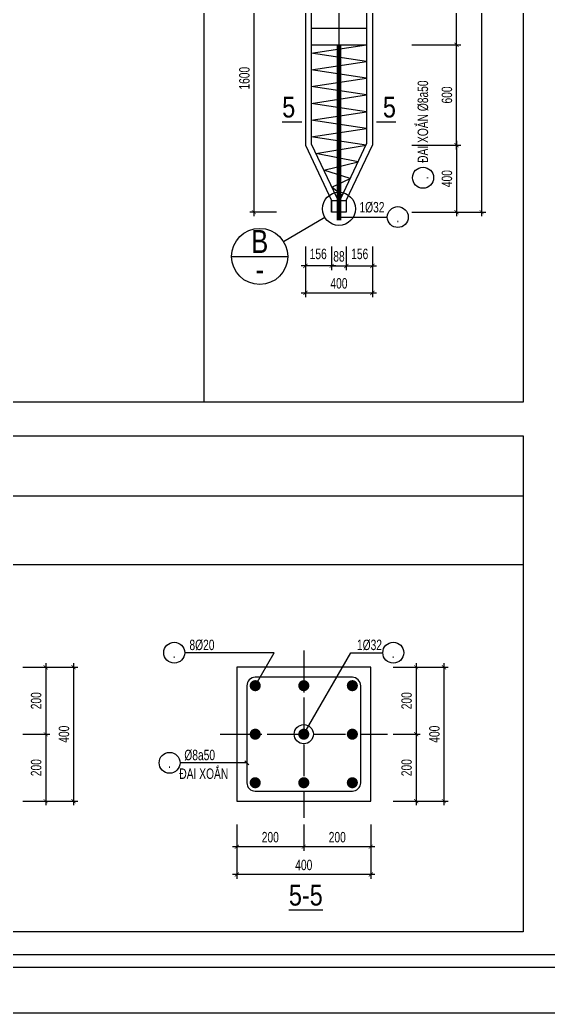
# Model space of a CAD drawing. Extents: x -24357 to 91799, y -17201 to -2351.
# Drawn here: x 80507 to 83661, y -17201 to -11265 of the extents above; entities that cross this region are included whole.
import ezdxf
from ezdxf.enums import TextEntityAlignment as Align

# ---------------------------------------------------------------- set-up
doc = ezdxf.new("R2010")
doc.units = 0
doc.header["$LTSCALE"] = 500
doc.header["$MEASUREMENT"] = 0
doc.header["$PDMODE"] = 3
doc.linetypes.add('CENTER2', pattern=[1.125, 0.75, -0.125, 0.125, -0.125])
doc.layers.get('0').update_dxf_attribs({"linetype": 'CONTINUOUS'})
doc.layers.get('DEFPOINTS').update_dxf_attribs({"linetype": 'CONTINUOUS'})
for name, color, linetype in [('CDC-KHUNGTEN', 7, 'CONTINUOUS'), ('CDC.01.AXIS', 160, 'CENTER2'), ('CDC.02.DIM', 1, 'CONTINUOUS'), ('CDC.03.BORDER', 3, 'CONTINUOUS'), ('CDC.05.STEEL', 4, 'CONTINUOUS'), ('CDC.06.TEXT', 2, 'CONTINUOUS'), ('CDC.10.HATCH', 251, 'CONTINUOUS'), ('CDC.11.NOTE', 8, 'CONTINUOUS')]:
    doc.layers.add(name, color=color, linetype=linetype)
doc.styles.add('ARIAL', font='arial.ttf', dxfattribs={"width": 0.7})
doc.dimstyles.new('DIM25', dxfattribs={"dimscale": 25, "dimtxt": 2.5, "dimasz": 1, "dimexe": 1, "dimexo": 0, "dimgap": 1, "dimtad": 1, "dimdec": 0, "dimzin": 0, "dimdsep": 46, "dimtxsty": 'ARIAL', "dimblk": 'ARCHTICK', "dimcen": 0, "dimdle": 1, "dimclrd": 1, "dimclre": 1, "dimclrt": 2, "dimadec": 0, "dimazin": 0, "dimtfac": 1, "dimtdec": 0, "dimtix": 1, "dimtmove": 2, "dimatfit": 3, "dimldrblk": 'ARCHTICK', "dimfxl": 1, "dimtolj": 1, "dimtzin": 0, "dimarcsym": 0})
doc.dimstyles.new('DIM25X0.5', dxfattribs={"dimscale": 25, "dimtxt": 2.5, "dimasz": 1, "dimexe": 1, "dimexo": 0, "dimgap": 1, "dimtad": 1, "dimdec": 0, "dimlfac": 0.5, "dimzin": 0, "dimdsep": 46, "dimtxsty": 'ARIAL', "dimblk": 'ARCHTICK', "dimcen": 0, "dimdle": 1, "dimclrd": 1, "dimclre": 1, "dimclrt": 2, "dimadec": 0, "dimazin": 0, "dimtfac": 1, "dimtdec": 0, "dimtix": 1, "dimtmove": 2, "dimatfit": 3, "dimldrblk": 'ARCHTICK', "dimfxl": 1, "dimtolj": 1, "dimtzin": 0, "dimarcsym": 0})

# ---------------------------------------------------------------- blocks, each defined once
blk = doc.blocks.new('_ArchTick')
at = {"color": 0, "linetype": 'ByBlock', "const_width": 0.15}
blk.add_lwpolyline([(-0.5, -0.5), (0.5, 0.5)], dxfattribs=at)
blk = doc.blocks.new('*D59')
at = {"layer": 'CDC.02.DIM', "color": 1, "lineweight": -2, "transparency": 16777216}
for p, q in [((83113.9, -12039.2), (83113.9, -11389.2)), ((82846.6, -11414.2), (83138.9, -11414.2)), ((82846.6, -12014.2), (83138.9, -12014.2))]:
    blk.add_line(p, q, dxfattribs=at)
at = {"layer": 'DEFPOINTS', "color": 0, "transparency": 16777216}
for p in [(82846.6, -11414.2), (83113.9, -11414.2), (82846.6, -12014.2)]:
    blk.add_point(p, dxfattribs=at)
at = {"layer": 'CDC.02.DIM', "color": 1, "lineweight": -2, "transparency": 16777216, "xscale": 25, "yscale": 25, "zscale": 25}
for p, rotation in [((83113.9, -11414.2), 90), ((83113.9, -12014.2), 270)]:
    blk.add_blockref('_ArchTick', p, dxfattribs=dict(at, rotation=rotation))
at = {"layer": 'CDC.02.DIM', "color": 2, "transparency": 16777216, "insert": (83057, -11714.2), "char_height": 62.5, "attachment_point": 5, "rotation": 90, "style": 'ARIAL'}
blk.add_mtext('\\A1;600', dxfattribs=at)
blk = doc.blocks.new('*D60')
at = {"layer": 'CDC.02.DIM', "color": 1, "lineweight": -2, "transparency": 16777216}
for p, q in [((82846.6, -10414.2), (83138.9, -10414.2)), ((83113.9, -11439.2), (83113.9, -10389.2)), ((82846.6, -11414.2), (83138.9, -11414.2))]:
    blk.add_line(p, q, dxfattribs=at)
at = {"layer": 'DEFPOINTS', "color": 0, "transparency": 16777216}
for p in [(82846.6, -10414.2), (83113.9, -10414.2), (82846.6, -11414.2)]:
    blk.add_point(p, dxfattribs=at)
at = {"layer": 'CDC.02.DIM', "color": 1, "lineweight": -2, "transparency": 16777216, "xscale": 25, "yscale": 25, "zscale": 25}
for p, rotation in [((83113.9, -10414.2), 90), ((83113.9, -11414.2), 270)]:
    blk.add_blockref('_ArchTick', p, dxfattribs=dict(at, rotation=rotation))
at = {"layer": 'CDC.02.DIM', "color": 2, "transparency": 16777216, "insert": (83057, -10914.2), "char_height": 62.5, "attachment_point": 5, "rotation": 90, "style": 'ARIAL'}
blk.add_mtext('\\A1;1000', dxfattribs=at)
blk = doc.blocks.new('*D62')
at = {"layer": 'CDC.02.DIM', "color": 1, "lineweight": -2, "transparency": 16777216}
for p, q in [((83263.8, -4389.2), (83263.8, -12439.2)), ((82846.6, -4414.2), (83288.8, -4414.2)), ((82846.6, -12414.2), (83288.8, -12414.2))]:
    blk.add_line(p, q, dxfattribs=at)
at = {"layer": 'DEFPOINTS', "color": 0, "transparency": 16777216}
for p in [(82846.6, -4414.2), (82846.6, -12414.2), (83263.8, -12414.2)]:
    blk.add_point(p, dxfattribs=at)
at = {"layer": 'CDC.02.DIM', "color": 1, "lineweight": -2, "transparency": 16777216, "xscale": 25, "yscale": 25, "zscale": 25}
for p, rotation in [((83263.8, -4414.2), 90), ((83263.8, -12414.2), 270)]:
    blk.add_blockref('_ArchTick', p, dxfattribs=dict(at, rotation=rotation))
at = {"layer": 'CDC.02.DIM', "color": 2, "transparency": 16777216, "insert": (83206.9, -8414.2), "char_height": 62.5, "attachment_point": 5, "rotation": 90, "style": 'ARIAL'}
blk.add_mtext('\\A1;8000', dxfattribs=at)
blk = doc.blocks.new('*D55')
at = {"layer": 'CDC.02.DIM', "color": 1, "lineweight": -2, "transparency": 16777216}
for p, q in [((81904.5, -10789.2), (81904.5, -12439.2)), ((82038.8, -10814.2), (81879.5, -10814.2)), ((82038.8, -12414.2), (81879.5, -12414.2))]:
    blk.add_line(p, q, dxfattribs=at)
at = {"layer": 'DEFPOINTS', "color": 0, "transparency": 16777216}
for p in [(82038.8, -10814.2), (81904.5, -12414.2), (82038.8, -12414.2)]:
    blk.add_point(p, dxfattribs=at)
at = {"layer": 'CDC.02.DIM', "color": 1, "lineweight": -2, "transparency": 16777216, "xscale": 25, "yscale": 25, "zscale": 25}
for p, rotation in [((81904.5, -10814.2), 90), ((81904.5, -12414.2), 270)]:
    blk.add_blockref('_ArchTick', p, dxfattribs=dict(at, rotation=rotation))
at = {"layer": 'CDC.02.DIM', "color": 2, "transparency": 16777216, "insert": (81847.6, -11614.2), "char_height": 62.5, "attachment_point": 5, "rotation": 90, "style": 'ARIAL'}
blk.add_mtext('\\A1;1600', dxfattribs=at)
blk = doc.blocks.new('*D63')
at = {"layer": 'CDC.02.DIM', "color": 1, "lineweight": -2, "transparency": 16777216}
for p, q in [((82368.1, -12620.3), (82368.1, -12761.1)), ((82456.1, -12620.3), (82456.1, -12761.1)), ((82368.1, -12736.1), (82343.1, -12736.1)), ((82368.1, -12736.1), (82456.1, -12736.1)), ((82456.1, -12736.1), (82481.1, -12736.1))]:
    blk.add_line(p, q, dxfattribs=at)
at = {"layer": 'DEFPOINTS', "color": 0, "transparency": 16777216}
for p in [(82368.1, -12620.3), (82456.1, -12620.3), (82456.1, -12736.1)]:
    blk.add_point(p, dxfattribs=at)
at = {"layer": 'CDC.02.DIM', "color": 1, "lineweight": -2, "transparency": 16777216, "xscale": 25, "yscale": 25, "zscale": 25}
blk.add_blockref('_ArchTick', (82368.1, -12736.1), dxfattribs=at)
at = {"layer": 'CDC.02.DIM', "color": 1, "lineweight": -2, "transparency": 16777216, "xscale": 25, "yscale": 25, "zscale": 25, "rotation": 180}
blk.add_blockref('_ArchTick', (82456.1, -12736.1), dxfattribs=at)
at = {"layer": 'CDC.02.DIM', "color": 2, "transparency": 16777216, "insert": (82412.1, -12679.2), "char_height": 62.5, "attachment_point": 5, "style": 'ARIAL'}
blk.add_mtext('\\A1;88', dxfattribs=at)
blk = doc.blocks.new('*D64')
at = {"layer": 'CDC.02.DIM', "color": 1, "lineweight": -2, "transparency": 16777216}
for p, q in [((82212.1, -12620.3), (82212.1, -12922.3)), ((82612.1, -12620.3), (82612.1, -12922.3)), ((82187.1, -12897.3), (82637.1, -12897.3))]:
    blk.add_line(p, q, dxfattribs=at)
at = {"layer": 'DEFPOINTS', "color": 0, "transparency": 16777216}
for p in [(82212.1, -12620.3), (82612.1, -12620.3), (82612.1, -12897.3)]:
    blk.add_point(p, dxfattribs=at)
at = {"layer": 'CDC.02.DIM', "color": 1, "lineweight": -2, "transparency": 16777216, "xscale": 25, "yscale": 25, "zscale": 25, "rotation": 180}
blk.add_blockref('_ArchTick', (82212.1, -12897.3), dxfattribs=at)
at = {"layer": 'CDC.02.DIM', "color": 1, "lineweight": -2, "transparency": 16777216, "xscale": 25, "yscale": 25, "zscale": 25}
blk.add_blockref('_ArchTick', (82612.1, -12897.3), dxfattribs=at)
at = {"layer": 'CDC.02.DIM', "color": 2, "transparency": 16777216, "insert": (82412.1, -12840.3), "char_height": 62.5, "attachment_point": 5, "style": 'ARIAL'}
blk.add_mtext('\\A1;400', dxfattribs=at)
blk = doc.blocks.new('*D65')
at = {"layer": 'CDC.02.DIM', "color": 1, "lineweight": -2, "transparency": 16777216}
for p, q in [((82456.1, -12620.3), (82456.1, -12761.1)), ((82612.1, -12620.3), (82612.1, -12761.1)), ((82431.1, -12736.1), (82637.1, -12736.1))]:
    blk.add_line(p, q, dxfattribs=at)
at = {"layer": 'DEFPOINTS', "color": 0, "transparency": 16777216}
for p in [(82456.1, -12620.3), (82612.1, -12620.3), (82612.1, -12736.1)]:
    blk.add_point(p, dxfattribs=at)
at = {"layer": 'CDC.02.DIM', "color": 1, "lineweight": -2, "transparency": 16777216, "xscale": 25, "yscale": 25, "zscale": 25, "rotation": 180}
blk.add_blockref('_ArchTick', (82456.1, -12736.1), dxfattribs=at)
at = {"layer": 'CDC.02.DIM', "color": 1, "lineweight": -2, "transparency": 16777216, "xscale": 25, "yscale": 25, "zscale": 25}
blk.add_blockref('_ArchTick', (82612.1, -12736.1), dxfattribs=at)
at = {"layer": 'CDC.02.DIM', "color": 2, "transparency": 16777216, "insert": (82536.1, -12664.6), "char_height": 62.5, "attachment_point": 5, "style": 'ARIAL'}
blk.add_mtext('\\A1;156', dxfattribs=at)
blk = doc.blocks.new('*D66')
at = {"layer": 'CDC.02.DIM', "color": 1, "lineweight": -2, "transparency": 16777216}
for p, q in [((82212.1, -12620.3), (82212.1, -12761.1)), ((82368.1, -12620.3), (82368.1, -12761.1)), ((82393.1, -12736.1), (82187.1, -12736.1))]:
    blk.add_line(p, q, dxfattribs=at)
at = {"layer": 'DEFPOINTS', "color": 0, "transparency": 16777216}
for p in [(82212.1, -12620.3), (82368.1, -12620.3), (82212.1, -12736.1)]:
    blk.add_point(p, dxfattribs=at)
at = {"layer": 'CDC.02.DIM', "color": 1, "lineweight": -2, "transparency": 16777216, "xscale": 25, "yscale": 25, "zscale": 25, "rotation": 180}
blk.add_blockref('_ArchTick', (82212.1, -12736.1), dxfattribs=at)
at = {"layer": 'CDC.02.DIM', "color": 1, "lineweight": -2, "transparency": 16777216, "xscale": 25, "yscale": 25, "zscale": 25}
blk.add_blockref('_ArchTick', (82368.1, -12736.1), dxfattribs=at)
at = {"layer": 'CDC.02.DIM', "color": 2, "transparency": 16777216, "insert": (82288.1, -12664.6), "char_height": 62.5, "attachment_point": 5, "style": 'ARIAL'}
blk.add_mtext('\\A1;156', dxfattribs=at)
blk = doc.blocks.new('*D67')
at = {"layer": 'CDC.02.DIM', "color": 1, "lineweight": -2, "transparency": 16777216}
for p, q in [((83113.9, -11989.2), (83113.9, -12439.2)), ((82846.6, -12014.2), (83138.9, -12014.2)), ((82846.6, -12414.2), (83138.9, -12414.2))]:
    blk.add_line(p, q, dxfattribs=at)
at = {"layer": 'DEFPOINTS', "color": 0, "transparency": 16777216}
for p in [(82846.6, -12014.2), (82846.6, -12414.2), (83113.9, -12414.2)]:
    blk.add_point(p, dxfattribs=at)
at = {"layer": 'CDC.02.DIM', "color": 1, "lineweight": -2, "transparency": 16777216, "xscale": 25, "yscale": 25, "zscale": 25}
for p, rotation in [((83113.9, -12014.2), 90), ((83113.9, -12414.2), 270)]:
    blk.add_blockref('_ArchTick', p, dxfattribs=dict(at, rotation=rotation))
at = {"layer": 'CDC.02.DIM', "color": 2, "transparency": 16777216, "insert": (83057, -12214.2), "char_height": 62.5, "attachment_point": 5, "rotation": 90, "style": 'ARIAL'}
blk.add_mtext('\\A1;400', dxfattribs=at)
blk = doc.blocks.new('*D374')
at = {"layer": 'CDC.02.DIM', "color": 1, "lineweight": -2, "transparency": 16777216}
for p, q in [((80523.5, -15134.4), (80685.7, -15134.4)), ((80660.7, -15109.4), (80660.7, -15559.4)), ((80523.5, -15534.4), (80685.7, -15534.4))]:
    blk.add_line(p, q, dxfattribs=at)
at = {"layer": 'DEFPOINTS', "color": 0, "transparency": 16777216}
for p in [(80523.5, -15134.4), (80523.5, -15534.4), (80660.7, -15534.4)]:
    blk.add_point(p, dxfattribs=at)
at = {"layer": 'CDC.02.DIM', "color": 1, "lineweight": -2, "transparency": 16777216, "xscale": 25, "yscale": 25, "zscale": 25}
for p, rotation in [((80660.7, -15134.4), 90), ((80660.7, -15534.4), 270)]:
    blk.add_blockref('_ArchTick', p, dxfattribs=dict(at, rotation=rotation))
at = {"layer": 'CDC.02.DIM', "color": 2, "transparency": 16777216, "insert": (80603.8, -15334.4), "char_height": 62.5, "attachment_point": 5, "rotation": 90, "style": 'ARIAL'}
blk.add_mtext('\\A1;200', dxfattribs=at)
blk = doc.blocks.new('*D375')
at = {"layer": 'CDC.02.DIM', "color": 1, "lineweight": -2, "transparency": 16777216}
for p, q in [((80523.5, -15534.4), (80685.7, -15534.4)), ((80660.7, -15509.4), (80660.7, -15959.4)), ((80523.5, -15934.4), (80685.7, -15934.4))]:
    blk.add_line(p, q, dxfattribs=at)
at = {"layer": 'DEFPOINTS', "color": 0, "transparency": 16777216}
for p in [(80523.5, -15534.4), (80523.5, -15934.4), (80660.7, -15934.4)]:
    blk.add_point(p, dxfattribs=at)
at = {"layer": 'CDC.02.DIM', "color": 1, "lineweight": -2, "transparency": 16777216, "xscale": 25, "yscale": 25, "zscale": 25}
for p, rotation in [((80660.7, -15534.4), 90), ((80660.7, -15934.4), 270)]:
    blk.add_blockref('_ArchTick', p, dxfattribs=dict(at, rotation=rotation))
at = {"layer": 'CDC.02.DIM', "color": 2, "transparency": 16777216, "insert": (80603.8, -15734.4), "char_height": 62.5, "attachment_point": 5, "rotation": 90, "style": 'ARIAL'}
blk.add_mtext('\\A1;200', dxfattribs=at)
blk = doc.blocks.new('*D376')
at = {"layer": 'CDC.02.DIM', "color": 1, "lineweight": -2, "transparency": 16777216}
for p, q in [((80523.5, -15134.4), (80852, -15134.4)), ((80827, -15109.4), (80827, -15959.4)), ((80523.5, -15934.4), (80852, -15934.4))]:
    blk.add_line(p, q, dxfattribs=at)
at = {"layer": 'DEFPOINTS', "color": 0, "transparency": 16777216}
for p in [(80523.5, -15134.4), (80523.5, -15934.4), (80827, -15934.4)]:
    blk.add_point(p, dxfattribs=at)
at = {"layer": 'CDC.02.DIM', "color": 1, "lineweight": -2, "transparency": 16777216, "xscale": 25, "yscale": 25, "zscale": 25}
for p, rotation in [((80827, -15134.4), 90), ((80827, -15934.4), 270)]:
    blk.add_blockref('_ArchTick', p, dxfattribs=dict(at, rotation=rotation))
at = {"layer": 'CDC.02.DIM', "color": 2, "transparency": 16777216, "insert": (80770.1, -15534.4), "char_height": 62.5, "attachment_point": 5, "rotation": 90, "style": 'ARIAL'}
blk.add_mtext('\\A1;400', dxfattribs=at)
blk = doc.blocks.new('*D377')
at = {"layer": 'CDC.02.DIM', "color": 1, "lineweight": -2, "transparency": 16777216}
for p, q in [((82202, -16074.4), (82202, -16232.1)), ((82602, -16074.4), (82602, -16232.1)), ((82627, -16207.1), (82177, -16207.1))]:
    blk.add_line(p, q, dxfattribs=at)
at = {"layer": 'DEFPOINTS', "color": 0, "transparency": 16777216}
for p in [(82202, -16074.4), (82602, -16074.4), (82202, -16207.1)]:
    blk.add_point(p, dxfattribs=at)
at = {"layer": 'CDC.02.DIM', "color": 1, "lineweight": -2, "transparency": 16777216, "xscale": 25, "yscale": 25, "zscale": 25, "rotation": 180}
blk.add_blockref('_ArchTick', (82202, -16207.1), dxfattribs=at)
at = {"layer": 'CDC.02.DIM', "color": 1, "lineweight": -2, "transparency": 16777216, "xscale": 25, "yscale": 25, "zscale": 25}
blk.add_blockref('_ArchTick', (82602, -16207.1), dxfattribs=at)
at = {"layer": 'CDC.02.DIM', "color": 2, "transparency": 16777216, "insert": (82402, -16150.2), "char_height": 62.5, "attachment_point": 5, "style": 'ARIAL'}
blk.add_mtext('\\A1;200', dxfattribs=at)
blk = doc.blocks.new('*D378')
at = {"layer": 'CDC.02.DIM', "color": 1, "lineweight": -2, "transparency": 16777216}
for p, q in [((81802, -16074.4), (81802, -16232.1)), ((82202, -16074.4), (82202, -16232.1)), ((82227, -16207.1), (81777, -16207.1))]:
    blk.add_line(p, q, dxfattribs=at)
at = {"layer": 'DEFPOINTS', "color": 0, "transparency": 16777216}
for p in [(81802, -16074.4), (82202, -16074.4), (81802, -16207.1)]:
    blk.add_point(p, dxfattribs=at)
at = {"layer": 'CDC.02.DIM', "color": 1, "lineweight": -2, "transparency": 16777216, "xscale": 25, "yscale": 25, "zscale": 25, "rotation": 180}
blk.add_blockref('_ArchTick', (81802, -16207.1), dxfattribs=at)
at = {"layer": 'CDC.02.DIM', "color": 1, "lineweight": -2, "transparency": 16777216, "xscale": 25, "yscale": 25, "zscale": 25}
blk.add_blockref('_ArchTick', (82202, -16207.1), dxfattribs=at)
at = {"layer": 'CDC.02.DIM', "color": 2, "transparency": 16777216, "insert": (82002, -16150.2), "char_height": 62.5, "attachment_point": 5, "style": 'ARIAL'}
blk.add_mtext('\\A1;200', dxfattribs=at)
blk = doc.blocks.new('*D379')
at = {"layer": 'CDC.02.DIM', "color": 1, "lineweight": -2, "transparency": 16777216}
for p, q in [((81802, -16074.4), (81802, -16398.3)), ((82602, -16074.4), (82602, -16398.3)), ((82627, -16373.3), (81777, -16373.3))]:
    blk.add_line(p, q, dxfattribs=at)
at = {"layer": 'DEFPOINTS', "color": 0, "transparency": 16777216}
for p in [(81802, -16074.4), (82602, -16074.4), (81802, -16373.3)]:
    blk.add_point(p, dxfattribs=at)
at = {"layer": 'CDC.02.DIM', "color": 1, "lineweight": -2, "transparency": 16777216, "xscale": 25, "yscale": 25, "zscale": 25, "rotation": 180}
blk.add_blockref('_ArchTick', (81802, -16373.3), dxfattribs=at)
at = {"layer": 'CDC.02.DIM', "color": 1, "lineweight": -2, "transparency": 16777216, "xscale": 25, "yscale": 25, "zscale": 25}
blk.add_blockref('_ArchTick', (82602, -16373.3), dxfattribs=at)
at = {"layer": 'CDC.02.DIM', "color": 2, "transparency": 16777216, "insert": (82202, -16316.4), "char_height": 62.5, "attachment_point": 5, "style": 'ARIAL'}
blk.add_mtext('\\A1;400', dxfattribs=at)
blk = doc.blocks.new('*D380')
at = {"layer": 'CDC.02.DIM', "color": 1, "lineweight": -2, "transparency": 16777216}
for p, q in [((82735.9, -15134.4), (82898, -15134.4)), ((82873, -15109.4), (82873, -15559.4)), ((82735.9, -15534.4), (82898, -15534.4))]:
    blk.add_line(p, q, dxfattribs=at)
at = {"layer": 'DEFPOINTS', "color": 0, "transparency": 16777216}
for p in [(82735.9, -15134.4), (82735.9, -15534.4), (82873, -15534.4)]:
    blk.add_point(p, dxfattribs=at)
at = {"layer": 'CDC.02.DIM', "color": 1, "lineweight": -2, "transparency": 16777216, "xscale": 25, "yscale": 25, "zscale": 25}
for p, rotation in [((82873, -15134.4), 90), ((82873, -15534.4), 270)]:
    blk.add_blockref('_ArchTick', p, dxfattribs=dict(at, rotation=rotation))
at = {"layer": 'CDC.02.DIM', "color": 2, "transparency": 16777216, "insert": (82816.1, -15334.4), "char_height": 62.5, "attachment_point": 5, "rotation": 90, "style": 'ARIAL'}
blk.add_mtext('\\A1;200', dxfattribs=at)
blk = doc.blocks.new('*D381')
at = {"layer": 'CDC.02.DIM', "color": 1, "lineweight": -2, "transparency": 16777216}
for p, q in [((82735.9, -15534.4), (82898, -15534.4)), ((82873, -15509.4), (82873, -15959.4)), ((82735.9, -15934.4), (82898, -15934.4))]:
    blk.add_line(p, q, dxfattribs=at)
at = {"layer": 'DEFPOINTS', "color": 0, "transparency": 16777216}
for p in [(82735.9, -15534.4), (82735.9, -15934.4), (82873, -15934.4)]:
    blk.add_point(p, dxfattribs=at)
at = {"layer": 'CDC.02.DIM', "color": 1, "lineweight": -2, "transparency": 16777216, "xscale": 25, "yscale": 25, "zscale": 25}
for p, rotation in [((82873, -15534.4), 90), ((82873, -15934.4), 270)]:
    blk.add_blockref('_ArchTick', p, dxfattribs=dict(at, rotation=rotation))
at = {"layer": 'CDC.02.DIM', "color": 2, "transparency": 16777216, "insert": (82816.1, -15734.4), "char_height": 62.5, "attachment_point": 5, "rotation": 90, "style": 'ARIAL'}
blk.add_mtext('\\A1;200', dxfattribs=at)
blk = doc.blocks.new('*D382')
at = {"layer": 'CDC.02.DIM', "color": 1, "lineweight": -2, "transparency": 16777216}
for p, q in [((82735.9, -15134.4), (83064.3, -15134.4)), ((83039.3, -15109.4), (83039.3, -15959.4)), ((82735.9, -15934.4), (83064.3, -15934.4))]:
    blk.add_line(p, q, dxfattribs=at)
at = {"layer": 'DEFPOINTS', "color": 0, "transparency": 16777216}
for p in [(82735.9, -15134.4), (82735.9, -15934.4), (83039.3, -15934.4)]:
    blk.add_point(p, dxfattribs=at)
at = {"layer": 'CDC.02.DIM', "color": 1, "lineweight": -2, "transparency": 16777216, "xscale": 25, "yscale": 25, "zscale": 25}
for p, rotation in [((83039.3, -15134.4), 90), ((83039.3, -15934.4), 270)]:
    blk.add_blockref('_ArchTick', p, dxfattribs=dict(at, rotation=rotation))
at = {"layer": 'CDC.02.DIM', "color": 2, "transparency": 16777216, "insert": (82982.4, -15534.4), "char_height": 62.5, "attachment_point": 5, "rotation": 90, "style": 'ARIAL'}
blk.add_mtext('\\A1;400', dxfattribs=at)
blk = doc.blocks.new('KHUNG A1')
at = {"layer": 'CDC-KHUNGTEN'}
blk.add_lwpolyline([(10366.22, 712.17), (10366.22, 1278.17), (9655.22, 1278.17), (9655.22, 712.17)], close=True, dxfattribs=at)
at = {"layer": 'CDC.10.HATCH', "color": 8}
blk.add_lwpolyline([(9652.22, 709.17), (10447.22, 709.17), (10447.22, 1281.17), (9652.22, 1281.17)], close=True, dxfattribs=at)
at = {"layer": 'DEFPOINTS', "color": 1}
blk.add_lwpolyline([(9617.22, 698.17), (9617.22, 1292.17), (10458.22, 1292.17), (10458.22, 698.17), (9617.22, 698.17)], close=True, dxfattribs=at)

msp = doc.modelspace()

# ---------------------------------------------------------------- linework, layer by layer
at = {"layer": 'CDC.01.AXIS', "ltscale": 0.5}
for p, q in [((82202.05, -15034.42), (82202.05, -16034.42)), ((81702.05, -15534.42), (82702.05, -15534.42))]:
    msp.add_line(p, q, dxfattribs=at)
at = {"layer": 'CDC.02.DIM'}
msp.add_line((82081.16, -12590.49), (82327.04, -12444.92), dxfattribs=at)
for centre, radius in [((82412.09, -12394.57), 98.84), ((82202.05, -15534.42), 57.38)]:
    msp.add_circle(centre, radius, dxfattribs=at)
at = {"layer": 'CDC.03.BORDER'}
for p, q in [((81604.91, -3598.9), (81604.91, -13550.39)), ((82212.09, -4614.24), (82212.09, -12014.24)), ((82612.09, -4614.24), (82612.09, -12014.24)), ((82212.09, -12014.24), (82368.09, -12344.24)), ((82456.09, -12344.24), (82612.09, -12014.24)), ((82368.09, -12344.24), (82368.09, -12414.24)), ((83511.14, -13750.39), (83511.14, -16715.75)), ((72253.64, -14110.39), (83511.14, -14110.39)), ((72253.64, -14520.39), (83511.14, -14520.39))]:
    msp.add_line(p, q, dxfattribs=at)
for points in [[(77792.45, -3138.9), (83511.14, -3138.9), (83511.14, -13550.39), (77792.45, -13550.39)], [(82368.09, -12344.26), (82456.09, -12344.26), (82456.09, -12414.24), (82368.09, -12414.24)], [(81802.05, -15934.42), (82602.05, -15934.42), (82602.05, -15134.42), (81802.05, -15134.42)]]:
    msp.add_lwpolyline(points, close=True, dxfattribs=at)
msp.add_lwpolyline([(83511.14, -16715.75), (72253.64, -16715.75), (72253.64, -13750.39), (83511.14, -13750.39)], dxfattribs=at)
at = {"layer": 'CDC.05.STEEL'}
for p, q in [((82412.09, -4414.24), (82412.09, -12414.24)), ((82247.09, -4614.24), (82247.09, -12006.62)), ((82577.09, -4614.24), (82577.09, -12006.62)), ((82247.09, -11314.24), (82577.09, -11314.24)), ((82247.09, -11414.24), (82577.09, -11414.24)), ((82247.09, -12006.39), (82399.73, -12329.29)), ((82424.45, -12329.29), (82577.09, -12006.39))]:
    msp.add_line(p, q, dxfattribs=at)
msp.add_lwpolyline([(82431.56, -12314.24), (82368.99, -12264.24), (82478.83, -12214.24), (82321.71, -12164.24), (82526.1, -12114.24), (82274.44, -12064.24), (82573.61, -12014.24), (82247.09, -11964.24), (82577.09, -11914.24), (82247.09, -11864.24), (82577.09, -11814.24), (82247.09, -11764.24), (82577.09, -11714.24), (82247.09, -11664.24), (82577.09, -11614.24), (82247.09, -11564.24), (82577.09, -11514.24), (82247.09, -11464.24), (82577.09, -11414.24)], dxfattribs=at)
msp.add_lwpolyline([(82412.09, -12414.24, 28, 29, 0), (82412.09, -11414.24, 29, 29, 0)], format="xyseb", dxfattribs=at)
at = {"layer": 'CDC.05.STEEL', "const_width": 28}
msp.add_lwpolyline([(82412.09, -12414.24), (82412.09, -12464.24)], dxfattribs=at)
at = {"layer": 'CDC.05.STEEL'}
msp.add_lwpolyline([(81912.05, -15874.42), (82492.05, -15874.42, 0.4142136), (82542.05, -15824.42), (82542.05, -15244.42, 0.4142136), (82492.05, -15194.42), (81912.05, -15194.42, 0.4142136), (81862.05, -15244.42), (81862.05, -15824.42, 0.4142136)], format="xyb", close=True, dxfattribs=at)
for points, const_width in [([(81923.74, -15232.73, 1), (81900.35, -15256.11, 1)], 33.08), ([(82213.74, -15232.73, 1), (82190.35, -15256.11, 1)], 33.08), ([(82480.35, -15232.73, -1), (82503.74, -15256.11, -1)], 33.08), ([(81923.74, -15546.11, -1), (81900.35, -15522.73, -1)], 33.08), ([(82213.74, -15522.73, 1), (82190.35, -15546.11, 1)], 33.08), ([(82480.35, -15546.11, 1), (82503.74, -15522.73, 1)], 33.07), ([(81923.74, -15836.11, -1), (81900.35, -15812.73, -1)], 33.08), ([(82213.74, -15836.11, -1), (82190.35, -15812.73, -1)], 33.08), ([(82480.35, -15836.11, 1), (82503.74, -15812.73, 1)], 33.08)]:
    msp.add_lwpolyline(points, format="xyb", close=True, dxfattribs=dict(at, const_width=const_width))
at = {"layer": 'CDC.11.NOTE'}
for p, q in [((82412.09, -12443.9), (82700.93, -12443.9)), ((81770.97, -12678.95), (82106.38, -12678.95)), ((81862.05, -15705.35), (81463.15, -15705.35))]:
    msp.add_line(p, q, dxfattribs=at)
for points in [[(81912.05, -15244.42), (82025.89, -15047.24), (81490.99, -15047.24)], [(82202.05, -15534.42), (82483.32, -15047.24), (82673.92, -15047.24)]]:
    msp.add_lwpolyline(points, dxfattribs=at)
at = {"layer": 'CDC.11.NOTE', "const_width": 7.5}
msp.add_lwpolyline([(81874.92, -15718.22), (81849.18, -15692.48)], dxfattribs=at)
at = {"layer": 'CDC.11.NOTE'}
for centre, radius in [((82914.33, -12208.98), 63), ((82763.43, -12443.95), 62.5), ((81938.68, -12678.95), 167.71), ((81428.49, -15047.24), 62.5), ((82736.42, -15047.24), 62.5), ((81400.65, -15705.35), 62.5)]:
    msp.add_circle(centre, radius, dxfattribs=at)

# ---------------------------------------------------------------- block references
at = {"xscale": 25, "yscale": 25, "zscale": 25}
msp.add_blockref('KHUNG A1', (-169656.95, -34655.74), dxfattribs=at)

# ---------------------------------------------------------------- texts
at = {"layer": 'CDC.06.TEXT', "style": 'ARIAL', "width": 0.7}
msp.add_text('ĐAI XOẮN %%C8a50', height=62.5, rotation=90, dxfattribs=at).set_placement((82944.32, -12119.99))
at = {"layer": 'CDC.06.TEXT', "style": 'ARIAL', "width": 0.8}
for s, p in [('%%U5 ', (82131.59, -11848.98)), ('%%U 5', (82694.04, -11848.98))]:
    msp.add_text(s, height=125, dxfattribs=at).set_placement(p, align=Align.CENTER)
at = {"layer": 'CDC.06.TEXT', "style": 'ARIAL', "width": 0.7}
msp.add_text('.', height=62.5, rotation=90, dxfattribs=at).set_placement((82914.33, -12208.98), align=Align.MIDDLE_CENTER)
at = {"layer": 'CDC.06.TEXT', "style": 'ARIAL'}
for s, height, width, p in [('1%%C32', 62.5, 0.7, (82609.14, -12384.78)), ('8%%C20', 62.5, 0.7, (81594, -15000.47)), ('1%%C32', 62.5, 0.7, (82594.37, -15000.47)), ('%%C8a50', 62.5, 0.7, (81580.4, -15658.57)), ('ĐAI XOẮN', 62.5, 0.7, (81604.8, -15761.32)), ('%%U5-5', 125, 0.8, (82214.27, -16496.94))]:
    msp.add_text(s, height=height, dxfattribs=dict(at, width=width)).set_placement(p, align=Align.MIDDLE)
for s, height, width, p in [('.', 62.5, 0.7, (82763.43, -12443.95)), ('B', 137.5, 0.8, (81938.68, -12589.76)), ('-', 137.5, 0.8, (81940.28, -12755.97)), ('.', 62.5, 0.7, (81428.49, -15047.24)), ('.', 62.5, 0.7, (82736.42, -15047.24)), ('.', 62.5, 0.7, (81400.65, -15705.35))]:
    msp.add_text(s, height=height, dxfattribs=dict(at, width=width)).set_placement(p, align=Align.MIDDLE_CENTER)

# ---------------------------------------------------------------- dimensions: what is measured, and where the dimension line sits
at = {"layer": 'CDC.02.DIM'}
for base, p1, p2, angle, dimstyle, picture, middle in [((83263.8, -12414.24), (82846.63, -4414.24), (82846.63, -12414.24), 90, 'DIM25', '*D62', (83206.89, -8414.24)), ((83113.88, -10414.24), (82846.63, -11414.24), (82846.63, -10414.24), 270, 'DIM25', '*D60', (83056.97, -10914.24)), ((81904.55, -12414.24), (82038.76, -10814.24), (82038.76, -12414.24), 90, 'DIM25', '*D55', (81847.63, -11614.24)), ((83113.88, -11414.24), (82846.63, -12014.24), (82846.63, -11414.24), 270, 'DIM25', '*D59', (83056.97, -11714.24)), ((83113.88, -12414.24), (82846.63, -12014.24), (82846.63, -12414.24), 90, 'DIM25', '*D67', (83056.97, -12214.24)), ((80660.71, -15534.42), (80523.55, -15134.42), (80523.55, -15534.42), 90, 'DIM25X0.5', '*D374', (80603.8, -15334.42)), ((80826.98, -15934.42), (80523.55, -15134.42), (80523.55, -15934.42), 90, 'DIM25X0.5', '*D376', (80770.07, -15534.42)), ((82873.04, -15534.42), (82735.88, -15134.42), (82735.88, -15534.42), 90, 'DIM25X0.5', '*D380', (82816.13, -15334.42)), ((83039.31, -15934.42), (82735.88, -15134.42), (82735.88, -15934.42), 90, 'DIM25X0.5', '*D382', (82982.4, -15534.42)), ((80660.71, -15934.42), (80523.55, -15534.42), (80523.55, -15934.42), 90, 'DIM25X0.5', '*D375', (80603.8, -15734.42)), ((82873.04, -15934.42), (82735.88, -15534.42), (82735.88, -15934.42), 90, 'DIM25X0.5', '*D381', (82816.13, -15734.42))]:
    dim = msp.add_linear_dim(base=base, p1=p1, p2=p2, angle=angle, dimstyle=dimstyle, dxfattribs=at)
    dim.commit()
    dim.dimension.update_dxf_attribs({"geometry": picture, "text_midpoint": middle})
for base, p1, p2, dimstyle, picture, middle in [((82612.09, -12897.26), (82212.09, -12620.32), (82612.09, -12620.32), 'DIM25', '*D64', (82412.09, -12840.35)), ((82456.09, -12736.13), (82368.09, -12620.32), (82456.09, -12620.32), 'DIM25', '*D63', (82412.09, -12679.22)), ((81802.05, -16207.07), (82202.05, -16074.42), (81802.05, -16074.42), 'DIM25X0.5', '*D378', (82002.05, -16150.16)), ((81802.05, -16373.34), (82602.05, -16074.42), (81802.05, -16074.42), 'DIM25X0.5', '*D379', (82202.05, -16316.43)), ((82202.05, -16207.07), (82602.05, -16074.42), (82202.05, -16074.42), 'DIM25X0.5', '*D377', (82402.05, -16150.16))]:
    dim = msp.add_linear_dim(base=base, p1=p1, p2=p2, dimstyle=dimstyle, dxfattribs=at)
    dim.commit()
    dim.dimension.update_dxf_attribs({"geometry": picture, "text_midpoint": middle})
for base, p1, p2, picture, middle in [((82212.09, -12736.13), (82368.09, -12620.32), (82212.09, -12620.32), '*D66', (82288.09, -12664.63)), ((82612.09, -12736.13), (82456.09, -12620.32), (82612.09, -12620.32), '*D65', (82536.09, -12664.63))]:
    dim = msp.add_linear_dim(base=base, p1=p1, p2=p2, dimstyle='DIM25', dxfattribs=at)
    dim.commit()
    dim.dimension.update_dxf_attribs({"geometry": picture, "text_midpoint": middle, "dimtype": 160})

doc.saveas('drawing.dxf')
